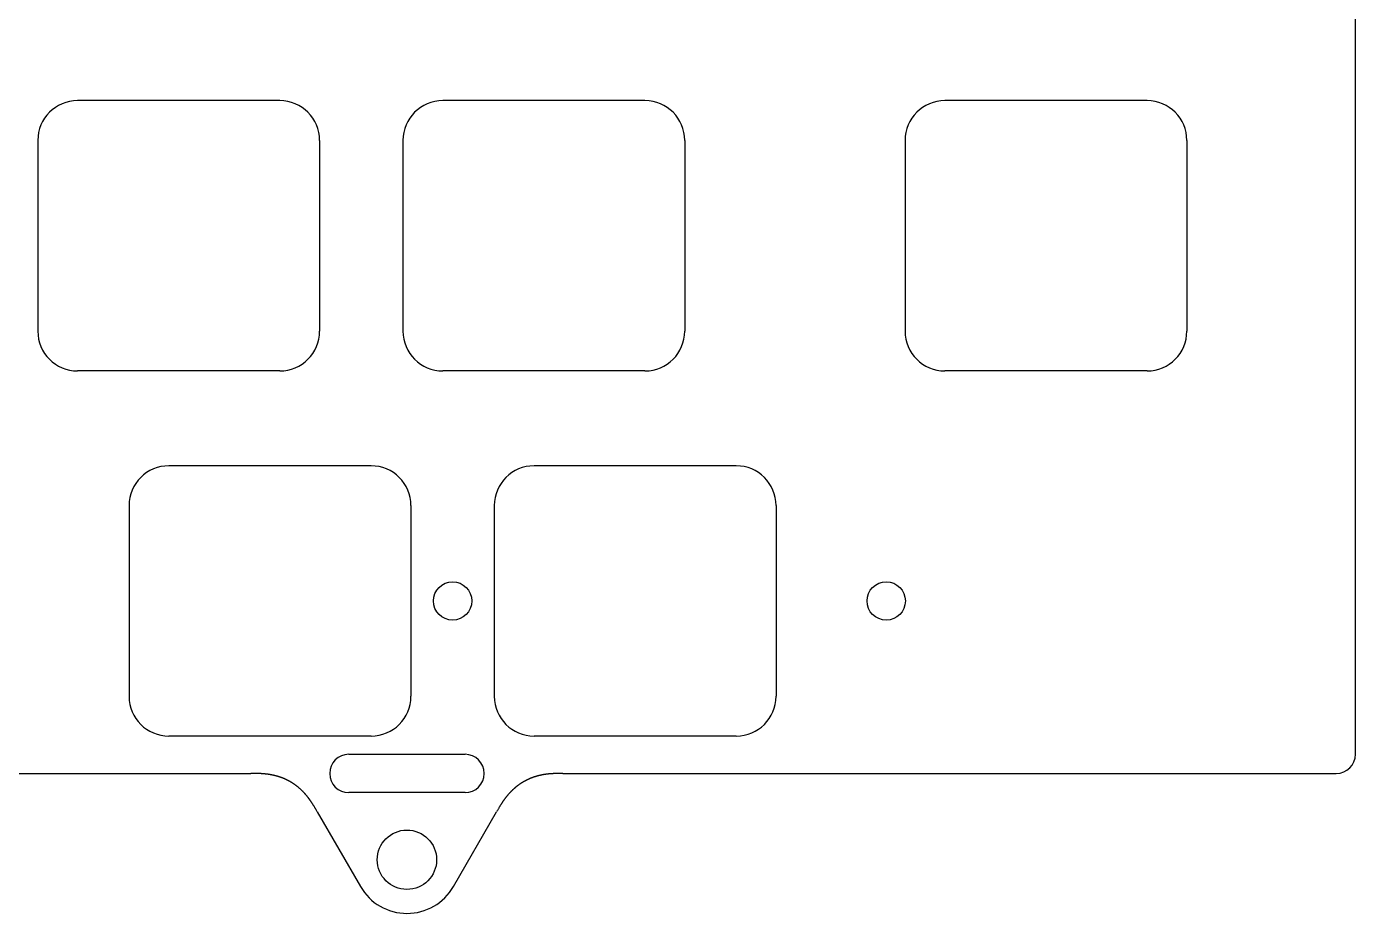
# Model space of a CAD drawing. Header units: millimetres. Extents: x -9 to 276, y -92 to 16.
# Drawn here: x 206.4 to 275.7, y -92.5 to -46.2 of the extents above; entities that cross this region are included whole.
import ezdxf

# ---------------------------------------------------------------- set-up
doc = ezdxf.new("R2010")
doc.units = ezdxf.units.MM
doc.layers.add('BLACK', color=7, linetype='CONTINUOUS')
doc.layers.add('Edge.Cuts', color=53, linetype='CONTINUOUS', true_color=0xc8a339)

msp = doc.modelspace()

# ---------------------------------------------------------------- linework, layer by layer
at = {"layer": 'BLACK', "linetype": 'Continuous'}
for p, q in [((238.6375, -50.1), (228.087499, -50.1)), ((264.83125, -50.1), (254.281249, -50.1)), ((226.0125, -52.175), (226.0125, -62.125001)), ((240.7125, -52.175), (240.7125, -62.125)), ((252.20625, -52.175), (252.20625, -62.125001)), ((266.90625, -52.175), (266.90625, -62.125)), ((238.6375, -64.2), (228.0875, -64.2)), ((264.83125, -64.2), (254.28125, -64.2))]:
    msp.add_line(p, q, dxfattribs=at)
at = {"layer": 'BLACK'}
for centre, radius, start, end in [((228.087504, -52.175004), 2.075004, 90.00013806, 179.99988955), ((238.6375, -52.175), 2.075, 0, 90), ((254.281254, -52.175004), 2.075004, 90.00013806, 179.99988955), ((264.83125, -52.175), 2.075, 0, 90), ((228.087502, -62.124998), 2.075002, 180.00008284, 269.99994478), ((238.6375, -62.125), 2.075, 270, 0), ((254.281252, -62.124998), 2.075002, 180.00008284, 269.99994478), ((264.83125, -62.125), 2.075, 270, 0)]:
    msp.add_arc(centre, radius, start, end, dxfattribs=at)
at = {"layer": 'Edge.Cuts', "linetype": 'CONTINUOUS'}
for p, q in [((275.7, -84.2), (275.7, 8)), ((219.5875, -50.1), (209.0375, -50.1)), ((206.9625, -52.175), (206.9625, -62.125)), ((221.6625, -52.175), (221.6625, -62.125)), ((219.5875, -64.2), (209.0375, -64.2)), ((223.187512, -84.2), (229.249987, -84.2)), ((48.621888, -85.2), (218.078111, -85.2)), ((218.111017, -85.200003), (218.078111, -85.2)), ((218.159048, -85.200038), (218.111017, -85.200003)), ((218.198783, -85.200126), (218.159048, -85.200038)), ((218.23404, -85.200269), (218.198783, -85.200126)), ((218.266374, -85.20047), (218.23404, -85.200269)), ((218.2966, -85.20073), (218.266374, -85.20047)), ((218.32521, -85.201049), (218.2966, -85.20073)), ((218.352526, -85.201427), (218.32521, -85.201049)), ((218.378777, -85.201866), (218.352526, -85.201427)), ((218.404127, -85.202365), (218.378777, -85.201866)), ((218.428705, -85.202926), (218.404127, -85.202365)), ((218.452609, -85.203547), (218.428705, -85.202926)), ((218.475919, -85.20423), (218.452609, -85.203547)), ((218.498699, -85.204974), (218.475919, -85.20423)), ((218.521003, -85.20578), (218.498699, -85.204974)), ((218.542877, -85.206648), (218.521003, -85.20578)), ((218.564358, -85.207578), (218.542877, -85.206648)), ((218.585479, -85.20857), (218.564358, -85.207578)), ((218.60627, -85.209625), (218.585479, -85.20857)), ((218.626755, -85.210742), (218.60627, -85.209625)), ((218.646956, -85.211922), (218.626755, -85.210742)), ((218.666893, -85.213165), (218.646956, -85.211922)), ((218.686583, -85.214471), (218.666893, -85.213165)), ((218.706042, -85.21584), (218.686583, -85.214471)), ((218.725284, -85.217273), (218.706042, -85.21584)), ((218.744321, -85.218769), (218.725284, -85.217273)), ((218.763165, -85.220329), (218.744321, -85.218769)), ((218.781827, -85.221952), (218.763165, -85.220329)), ((218.800315, -85.22364), (218.781827, -85.221952)), ((218.81864, -85.225392), (218.800315, -85.22364)), ((218.83681, -85.227208), (218.81864, -85.225392)), ((218.854831, -85.229088), (218.83681, -85.227208)), ((218.87271, -85.231033), (218.854831, -85.229088)), ((218.890455, -85.233043), (218.87271, -85.231033)), ((218.908071, -85.235118), (218.890455, -85.233043)), ((218.925564, -85.237258), (218.908071, -85.235118)), ((218.94294, -85.239463), (218.925564, -85.237258)), ((218.960202, -85.241733), (218.94294, -85.239463)), ((218.977356, -85.244069), (218.960202, -85.241733)), ((218.994406, -85.246471), (218.977356, -85.244069)), ((219.011357, -85.248938), (218.994406, -85.246471)), ((219.028211, -85.251472), (219.011357, -85.248938)), ((219.044973, -85.254072), (219.028211, -85.251472)), ((219.061646, -85.256738), (219.044973, -85.254072)), ((219.078234, -85.259471), (219.061646, -85.256738)), ((219.094739, -85.26227), (219.078234, -85.259471)), ((219.111164, -85.265137), (219.094739, -85.26227)), ((219.127513, -85.268071), (219.111164, -85.265137)), ((219.143788, -85.271072), (219.127513, -85.268071)), ((233.30878, -85.268394), (233.295966, -85.270753)), ((233.321576, -85.266089), (233.30878, -85.268394)), ((233.334354, -85.263836), (233.321576, -85.266089)), ((233.347114, -85.261635), (233.334354, -85.263836)), ((233.359855, -85.259485), (233.347114, -85.261635)), ((233.372578, -85.257386), (233.359855, -85.259485)), ((233.385283, -85.255337), (233.372578, -85.257386)), ((233.397969, -85.253337), (233.385283, -85.255337)), ((233.410637, -85.251386), (233.397969, -85.253337)), ((233.423286, -85.249483), (233.410637, -85.251386)), ((233.435916, -85.247627), (233.423286, -85.249483)), ((233.448528, -85.245819), (233.435916, -85.247627)), ((233.461121, -85.244057), (233.448528, -85.245819)), ((233.473695, -85.242341), (233.461121, -85.244057)), ((233.48625, -85.240669), (233.473695, -85.242341)), ((233.498786, -85.239043), (233.48625, -85.240669)), ((233.511304, -85.23746), (233.498786, -85.239043)), ((233.523802, -85.235921), (233.511304, -85.23746)), ((233.536282, -85.234424), (233.523802, -85.235921)), ((233.548742, -85.23297), (233.536282, -85.234424)), ((233.561183, -85.231557), (233.548742, -85.23297)), ((233.573605, -85.230185), (233.561183, -85.231557)), ((233.586008, -85.228854), (233.573605, -85.230185)), ((233.598392, -85.227562), (233.586008, -85.228854)), ((233.610756, -85.22631), (233.598392, -85.227562)), ((233.6231, -85.225095), (233.610756, -85.22631)), ((233.635426, -85.223919), (233.6231, -85.225095)), ((233.647731, -85.22278), (233.635426, -85.223919)), ((233.660017, -85.221678), (233.647731, -85.22278)), ((233.672284, -85.220612), (233.660017, -85.221678)), ((233.684531, -85.219582), (233.672284, -85.220612)), ((233.696758, -85.218586), (233.684531, -85.219582)), ((233.708965, -85.217625), (233.696758, -85.218586)), ((233.721152, -85.216698), (233.708965, -85.217625)), ((233.73332, -85.215804), (233.721152, -85.216698)), ((233.745468, -85.214942), (233.73332, -85.215804)), ((233.757595, -85.214112), (233.745468, -85.214942)), ((233.769703, -85.213313), (233.757595, -85.214112)), ((233.78179, -85.212545), (233.769703, -85.213313)), ((233.793858, -85.211808), (233.78179, -85.212545)), ((233.805905, -85.211099), (233.793858, -85.211808)), ((233.817932, -85.21042), (233.805905, -85.211099)), ((233.829939, -85.209769), (233.817932, -85.21042)), ((233.841925, -85.209146), (233.829939, -85.209769)), ((233.853891, -85.208549), (233.841925, -85.209146)), ((233.865836, -85.20798), (233.853891, -85.208549)), ((233.877761, -85.207436), (233.865836, -85.20798)), ((233.889665, -85.206917), (233.877761, -85.207436)), ((233.901549, -85.206423), (233.889665, -85.206917)), ((233.913412, -85.205953), (233.901549, -85.206423)), ((233.925254, -85.205507), (233.913412, -85.205953)), ((233.937076, -85.205084), (233.925254, -85.205507)), ((233.948876, -85.204683), (233.937076, -85.205084)), ((233.960656, -85.204303), (233.948876, -85.204683)), ((233.972415, -85.203945), (233.960656, -85.204303)), ((233.99587, -85.203289), (233.972415, -85.203945)), ((234.01924, -85.20271), (233.99587, -85.203289)), ((234.042526, -85.202203), (234.01924, -85.20271)), ((234.065726, -85.201764), (234.042526, -85.202203)), ((234.088841, -85.201387), (234.065726, -85.201764)), ((234.11187, -85.201069), (234.088841, -85.201387)), ((234.134812, -85.200803), (234.11187, -85.201069)), ((234.157667, -85.200585), (234.134812, -85.200803)), ((234.180436, -85.200411), (234.157667, -85.200585)), ((234.203116, -85.200275), (234.180436, -85.200411)), ((234.225708, -85.200173), (234.203116, -85.200275)), ((234.248212, -85.2001), (234.225708, -85.200173)), ((234.270627, -85.200051), (234.248212, -85.2001)), ((234.315188, -85.200006), (234.270627, -85.200051)), ((234.359388, -85.2), (234.315188, -85.200006)), ((234.359388, -85.2), (274.7, -85.2)), ((219.159992, -85.27414), (219.143788, -85.271072)), ((219.176126, -85.277276), (219.159992, -85.27414)), ((219.192194, -85.28048), (219.176126, -85.277276)), ((219.208197, -85.283753), (219.192194, -85.28048)), ((219.224138, -85.287093), (219.208197, -85.283753)), ((219.240019, -85.290503), (219.224138, -85.287093)), ((219.255841, -85.29398), (219.240019, -85.290503)), ((219.271607, -85.297527), (219.255841, -85.29398)), ((219.287319, -85.301143), (219.271607, -85.297527)), ((219.302977, -85.304829), (219.287319, -85.301143)), ((219.318584, -85.308584), (219.302977, -85.304829)), ((219.334142, -85.312409), (219.318584, -85.308584)), ((219.349652, -85.316304), (219.334142, -85.312409)), ((219.365115, -85.32027), (219.349652, -85.316304)), ((219.380534, -85.324306), (219.365115, -85.32027)), ((219.395908, -85.328413), (219.380534, -85.324306)), ((219.411241, -85.332591), (219.395908, -85.328413)), ((219.426532, -85.33684), (219.411241, -85.332591)), ((219.441784, -85.341161), (219.426532, -85.33684)), ((219.456997, -85.345554), (219.441784, -85.341161)), ((219.472174, -85.350019), (219.456997, -85.345554)), ((219.487314, -85.354557), (219.472174, -85.350019)), ((219.502419, -85.359167), (219.487314, -85.354557)), ((219.51749, -85.36385), (219.502419, -85.359167)), ((219.518144, -85.364055), (219.51749, -85.36385)), ((219.525681, -85.36643), (219.518144, -85.364055)), ((219.53321, -85.368824), (219.525681, -85.36643)), ((219.540731, -85.371236), (219.53321, -85.368824)), ((219.548244, -85.373666), (219.540731, -85.371236)), ((219.555749, -85.376115), (219.548244, -85.373666)), ((219.563246, -85.378583), (219.555749, -85.376115)), ((219.570736, -85.381069), (219.563246, -85.378583)), ((219.578217, -85.383573), (219.570736, -85.381069)), ((219.58569, -85.386095), (219.578217, -85.383573)), ((219.593155, -85.388636), (219.58569, -85.386095)), ((219.600612, -85.391196), (219.593155, -85.388636)), ((219.60806, -85.393773), (219.600612, -85.391196)), ((219.615501, -85.396369), (219.60806, -85.393773)), ((219.622933, -85.398984), (219.615501, -85.396369)), ((219.630358, -85.401617), (219.622933, -85.398984)), ((219.637774, -85.404268), (219.630358, -85.401617)), ((219.645182, -85.406937), (219.637774, -85.404268)), ((219.652581, -85.409624), (219.645182, -85.406937)), ((219.659972, -85.41233), (219.652581, -85.409624)), ((219.667355, -85.415054), (219.659972, -85.41233)), ((219.67473, -85.417797), (219.667355, -85.415054)), ((219.682096, -85.420557), (219.67473, -85.417797)), ((219.689454, -85.423336), (219.682096, -85.420557)), ((219.696803, -85.426133), (219.689454, -85.423336)), ((219.704144, -85.428948), (219.696803, -85.426133)), ((219.711477, -85.431781), (219.704144, -85.428948)), ((219.718801, -85.434633), (219.711477, -85.431781)), ((219.726116, -85.437503), (219.718801, -85.434633)), ((219.733423, -85.44039), (219.726116, -85.437503)), ((219.740722, -85.443296), (219.733423, -85.44039)), ((219.748012, -85.44622), (219.740722, -85.443296)), ((219.755293, -85.449162), (219.748012, -85.44622)), ((219.762565, -85.452123), (219.755293, -85.449162)), ((219.769829, -85.455101), (219.762565, -85.452123)), ((219.777085, -85.458097), (219.769829, -85.455101)), ((219.784331, -85.461111), (219.777085, -85.458097)), ((219.791569, -85.464144), (219.784331, -85.461111)), ((219.798798, -85.467194), (219.791569, -85.464144)), ((219.806018, -85.470263), (219.798798, -85.467194)), ((219.81323, -85.473349), (219.806018, -85.470263)), ((219.820433, -85.476453), (219.81323, -85.473349)), ((219.827626, -85.479576), (219.820433, -85.476453)), ((219.834812, -85.482716), (219.827626, -85.479576)), ((219.841988, -85.485874), (219.834812, -85.482716)), ((219.849155, -85.48905), (219.841988, -85.485874)), ((219.856313, -85.492244), (219.849155, -85.48905)), ((219.863462, -85.495456), (219.856313, -85.492244)), ((219.870602, -85.498686), (219.863462, -85.495456)), ((219.877734, -85.501934), (219.870602, -85.498686)), ((219.884856, -85.5052), (219.877734, -85.501934)), ((219.891969, -85.508483), (219.884856, -85.5052)), ((219.899073, -85.511784), (219.891969, -85.508483)), ((219.906168, -85.515103), (219.899073, -85.511784)), ((219.913254, -85.51844), (219.906168, -85.515103)), ((219.920331, -85.521795), (219.913254, -85.51844)), ((219.927398, -85.525167), (219.920331, -85.521795)), ((219.934456, -85.528558), (219.927398, -85.525167)), ((219.941505, -85.531966), (219.934456, -85.528558)), ((219.948545, -85.535391), (219.941505, -85.531966)), ((219.955575, -85.538835), (219.948545, -85.535391)), ((219.962597, -85.542296), (219.955575, -85.538835)), ((219.969608, -85.545775), (219.962597, -85.542296)), ((219.976611, -85.549271), (219.969608, -85.545775)), ((219.983604, -85.552786), (219.976611, -85.549271)), ((219.990588, -85.556317), (219.983604, -85.552786)), ((219.997562, -85.559867), (219.990588, -85.556317)), ((220.004527, -85.563434), (219.997562, -85.559867)), ((220.011482, -85.567019), (220.004527, -85.563434)), ((220.018428, -85.570621), (220.011482, -85.567019)), ((220.025364, -85.574241), (220.018428, -85.570621)), ((220.032291, -85.577879), (220.025364, -85.574241)), ((220.039208, -85.581534), (220.032291, -85.577879)), ((220.046116, -85.585206), (220.039208, -85.581534)), ((220.053014, -85.588897), (220.046116, -85.585206)), ((220.059902, -85.592604), (220.053014, -85.588897)), ((220.066781, -85.596329), (220.059902, -85.592604)), ((220.07365, -85.600072), (220.066781, -85.596329)), ((220.080509, -85.603832), (220.07365, -85.600072)), ((220.087359, -85.60761), (220.080509, -85.603832)), ((220.094198, -85.611405), (220.087359, -85.60761)), ((220.101028, -85.615218), (220.094198, -85.611405)), ((220.107848, -85.619048), (220.101028, -85.615218)), ((220.114659, -85.622895), (220.107848, -85.619048)), ((220.121459, -85.62676), (220.114659, -85.622895)), ((220.12825, -85.630642), (220.121459, -85.62676)), ((220.13503, -85.634542), (220.12825, -85.630642)), ((220.141801, -85.638459), (220.13503, -85.634542)), ((220.148562, -85.642393), (220.141801, -85.638459)), ((220.155313, -85.646344), (220.148562, -85.642393)), ((220.162053, -85.650313), (220.155313, -85.646344)), ((220.168784, -85.654299), (220.162053, -85.650313)), ((220.175505, -85.658303), (220.168784, -85.654299)), ((220.182215, -85.662324), (220.175505, -85.658303)), ((220.188916, -85.666362), (220.182215, -85.662324)), ((220.195606, -85.670417), (220.188916, -85.666362)), ((220.202287, -85.67449), (220.195606, -85.670417)), ((220.208957, -85.678579), (220.202287, -85.67449)), ((220.215616, -85.682686), (220.208957, -85.678579)), ((220.222266, -85.68681), (220.215616, -85.682686)), ((220.228905, -85.690952), (220.222266, -85.68681)), ((220.235534, -85.69511), (220.228905, -85.690952)), ((220.242153, -85.699286), (220.235534, -85.69511)), ((220.248762, -85.703479), (220.242153, -85.699286)), ((220.25536, -85.707688), (220.248762, -85.703479)), ((220.261948, -85.711915), (220.25536, -85.707688)), ((220.268525, -85.71616), (220.261948, -85.711915)), ((220.275092, -85.720421), (220.268525, -85.71616)), ((220.281648, -85.724699), (220.275092, -85.720421)), ((220.288194, -85.728994), (220.281648, -85.724699)), ((220.29473, -85.733307), (220.288194, -85.728994)), ((220.301255, -85.737636), (220.29473, -85.733307)), ((220.307769, -85.741982), (220.301255, -85.737636)), ((220.314273, -85.746346), (220.307769, -85.741982)), ((220.320767, -85.750726), (220.314273, -85.746346)), ((220.327249, -85.755123), (220.320767, -85.750726)), ((220.333722, -85.759538), (220.327249, -85.755123)), ((220.340183, -85.763969), (220.333722, -85.759538)), ((220.346634, -85.768417), (220.340183, -85.763969)), ((220.353074, -85.772882), (220.346634, -85.768417)), ((220.359503, -85.777364), (220.353074, -85.772882)), ((220.365922, -85.781863), (220.359503, -85.777364)), ((220.372329, -85.786379), (220.365922, -85.781863)), ((220.378726, -85.790911), (220.372329, -85.786379)), ((220.385113, -85.795461), (220.378726, -85.790911)), ((220.391488, -85.800027), (220.385113, -85.795461)), ((220.397852, -85.80461), (220.391488, -85.800027)), ((220.404206, -85.80921), (220.397852, -85.80461)), ((220.410548, -85.813826), (220.404206, -85.80921)), ((220.41688, -85.81846), (220.410548, -85.813826)), ((220.423201, -85.82311), (220.41688, -85.81846)), ((220.42951, -85.827777), (220.423201, -85.82311)), ((220.435809, -85.83246), (220.42951, -85.827777)), ((220.442097, -85.837161), (220.435809, -85.83246)), ((220.448373, -85.841878), (220.442097, -85.837161)), ((220.454639, -85.846611), (220.448373, -85.841878)), ((220.460893, -85.851362), (220.454639, -85.846611)), ((220.467136, -85.856129), (220.460893, -85.851362)), ((220.473368, -85.860913), (220.467136, -85.856129)), ((220.479589, -85.865713), (220.473368, -85.860913)), ((220.485799, -85.87053), (220.479589, -85.865713)), ((220.491997, -85.875363), (220.485799, -85.87053)), ((220.498184, -85.880213), (220.491997, -85.875363)), ((220.50436, -85.88508), (220.498184, -85.880213)), ((220.510525, -85.889963), (220.50436, -85.88508)), ((220.516678, -85.894863), (220.510525, -85.889963)), ((220.52282, -85.899779), (220.516678, -85.894863)), ((220.52895, -85.904712), (220.52282, -85.899779)), ((220.535069, -85.909662), (220.52895, -85.904712)), ((220.541177, -85.914627), (220.535069, -85.909662)), ((220.547273, -85.91961), (220.541177, -85.914627)), ((220.553358, -85.924608), (220.547273, -85.91961)), ((220.559431, -85.929623), (220.553358, -85.924608)), ((220.565493, -85.934655), (220.559431, -85.929623)), ((220.571543, -85.939703), (220.565493, -85.934655)), ((220.582523, -85.948931), (220.571543, -85.939703)), ((220.593428, -85.958183), (220.582523, -85.948931)), ((220.60426, -85.96746), (220.593428, -85.958183)), ((231.840021, -85.961638), (231.834041, -85.966767)), ((231.846013, -85.956524), (231.840021, -85.961638)), ((231.852017, -85.951427), (231.846013, -85.956524)), ((231.858033, -85.946347), (231.852017, -85.951427)), ((231.86406, -85.941282), (231.858033, -85.946347)), ((231.870099, -85.936234), (231.86406, -85.941282)), ((231.87615, -85.931202), (231.870099, -85.936234)), ((231.882212, -85.926187), (231.87615, -85.931202)), ((231.888286, -85.921188), (231.882212, -85.926187)), ((231.894371, -85.916205), (231.888286, -85.921188)), ((231.900468, -85.911239), (231.894371, -85.916205)), ((231.906577, -85.906289), (231.900468, -85.911239)), ((231.912697, -85.901355), (231.906577, -85.906289)), ((231.918828, -85.896438), (231.912697, -85.901355)), ((231.924971, -85.891538), (231.918828, -85.896438)), ((231.931126, -85.886653), (231.924971, -85.891538)), ((231.937291, -85.881786), (231.931126, -85.886653)), ((231.943469, -85.876935), (231.937291, -85.881786)), ((231.949657, -85.8721), (231.943469, -85.876935)), ((231.955857, -85.867282), (231.949657, -85.8721)), ((231.962068, -85.86248), (231.955857, -85.867282)), ((231.968291, -85.857695), (231.962068, -85.86248)), ((231.974525, -85.852926), (231.968291, -85.857695)), ((231.98077, -85.848174), (231.974525, -85.852926)), ((231.987026, -85.843439), (231.98077, -85.848174)), ((231.993294, -85.83872), (231.987026, -85.843439)), ((231.999572, -85.834018), (231.993294, -85.83872)), ((232.005862, -85.829332), (231.999572, -85.834018)), ((232.012163, -85.824664), (232.005862, -85.829332)), ((232.018475, -85.820011), (232.012163, -85.824664)), ((232.024799, -85.815376), (232.018475, -85.820011)), ((232.031133, -85.810757), (232.024799, -85.815376)), ((232.037478, -85.806155), (232.031133, -85.810757)), ((232.043834, -85.801569), (232.037478, -85.806155)), ((232.050202, -85.797), (232.043834, -85.801569)), ((232.05658, -85.792448), (232.050202, -85.797)), ((232.062969, -85.787913), (232.05658, -85.792448)), ((232.069369, -85.783395), (232.062969, -85.787913)), ((232.07578, -85.778893), (232.069369, -85.783395)), ((232.082202, -85.774408), (232.07578, -85.778893)), ((232.088635, -85.76994), (232.082202, -85.774408)), ((232.095079, -85.765489), (232.088635, -85.76994)), ((232.101533, -85.761055), (232.095079, -85.765489)), ((232.107998, -85.756637), (232.101533, -85.761055)), ((232.114474, -85.752236), (232.107998, -85.756637)), ((232.120961, -85.747853), (232.114474, -85.752236)), ((232.127458, -85.743486), (232.120961, -85.747853)), ((232.133966, -85.739136), (232.127458, -85.743486)), ((232.140485, -85.734803), (232.133966, -85.739136)), ((232.147014, -85.730487), (232.140485, -85.734803)), ((232.153554, -85.726188), (232.147014, -85.730487)), ((232.160105, -85.721905), (232.153554, -85.726188)), ((232.166666, -85.71764), (232.160105, -85.721905)), ((232.173237, -85.713392), (232.166666, -85.71764)), ((232.17982, -85.709161), (232.173237, -85.713392)), ((232.186412, -85.704947), (232.17982, -85.709161)), ((232.193015, -85.70075), (232.186412, -85.704947)), ((232.199629, -85.69657), (232.193015, -85.70075)), ((232.206253, -85.692407), (232.199629, -85.69657)), ((232.212887, -85.688261), (232.206253, -85.692407)), ((232.219532, -85.684132), (232.212887, -85.688261)), ((232.226187, -85.680021), (232.219532, -85.684132)), ((232.232853, -85.675926), (232.226187, -85.680021)), ((232.239529, -85.671849), (232.232853, -85.675926)), ((232.246215, -85.667789), (232.239529, -85.671849)), ((232.252911, -85.663746), (232.246215, -85.667789)), ((232.259617, -85.65972), (232.252911, -85.663746)), ((232.266334, -85.655711), (232.259617, -85.65972)), ((232.273061, -85.65172), (232.266334, -85.655711)), ((232.279798, -85.647745), (232.273061, -85.65172)), ((232.286546, -85.643788), (232.279798, -85.647745)), ((232.293303, -85.639849), (232.286546, -85.643788)), ((232.30007, -85.635926), (232.293303, -85.639849)), ((232.306848, -85.632021), (232.30007, -85.635926)), ((232.313635, -85.628133), (232.306848, -85.632021)), ((232.320433, -85.624263), (232.313635, -85.628133)), ((232.32724, -85.62041), (232.320433, -85.624263)), ((232.334058, -85.616574), (232.32724, -85.62041)), ((232.340885, -85.612755), (232.334058, -85.616574)), ((232.347723, -85.608954), (232.340885, -85.612755)), ((232.35457, -85.60517), (232.347723, -85.608954)), ((232.361427, -85.601404), (232.35457, -85.60517)), ((232.368294, -85.597655), (232.361427, -85.601404)), ((232.375171, -85.593923), (232.368294, -85.597655)), ((232.382058, -85.590209), (232.375171, -85.593923)), ((232.388954, -85.586512), (232.382058, -85.590209)), ((232.39586, -85.582833), (232.388954, -85.586512)), ((232.402776, -85.579172), (232.39586, -85.582833)), ((232.409702, -85.575527), (232.402776, -85.579172)), ((232.416637, -85.571901), (232.409702, -85.575527)), ((232.423582, -85.568291), (232.416637, -85.571901)), ((232.430537, -85.5647), (232.423582, -85.568291)), ((232.437501, -85.561126), (232.430537, -85.5647)), ((232.444475, -85.557569), (232.437501, -85.561126)), ((232.451458, -85.55403), (232.444475, -85.557569)), ((232.458451, -85.550509), (232.451458, -85.55403)), ((232.465453, -85.547005), (232.458451, -85.550509)), ((232.472465, -85.543519), (232.465453, -85.547005)), ((232.479486, -85.54005), (232.472465, -85.543519)), ((232.486517, -85.536599), (232.479486, -85.54005)), ((232.493557, -85.533166), (232.486517, -85.536599)), ((232.500607, -85.529751), (232.493557, -85.533166)), ((232.507666, -85.526353), (232.500607, -85.529751)), ((232.514734, -85.522973), (232.507666, -85.526353)), ((232.521811, -85.51961), (232.514734, -85.522973)), ((232.528898, -85.516265), (232.521811, -85.51961)), ((232.535995, -85.512938), (232.528898, -85.516265)), ((232.5431, -85.509629), (232.535995, -85.512938)), ((232.550214, -85.506338), (232.5431, -85.509629)), ((232.557338, -85.503064), (232.550214, -85.506338)), ((232.564471, -85.499808), (232.557338, -85.503064)), ((232.571613, -85.49657), (232.564471, -85.499808)), ((232.578765, -85.49335), (232.571613, -85.49657)), ((232.585925, -85.490148), (232.578765, -85.49335)), ((232.593094, -85.486963), (232.585925, -85.490148)), ((232.600273, -85.483796), (232.593094, -85.486963)), ((232.60746, -85.480648), (232.600273, -85.483796)), ((232.614657, -85.477517), (232.60746, -85.480648)), ((232.621862, -85.474404), (232.614657, -85.477517)), ((232.629077, -85.471309), (232.621862, -85.474404)), ((232.6363, -85.468231), (232.629077, -85.471309)), ((232.643532, -85.465172), (232.6363, -85.468231)), ((232.650773, -85.462131), (232.643532, -85.465172)), ((232.658023, -85.459108), (232.650773, -85.462131)), ((232.665282, -85.456103), (232.658023, -85.459108)), ((232.67255, -85.453115), (232.665282, -85.456103)), ((232.679826, -85.450146), (232.67255, -85.453115)), ((232.687111, -85.447195), (232.679826, -85.450146)), ((232.694405, -85.444262), (232.687111, -85.447195)), ((232.701708, -85.441347), (232.694405, -85.444262)), ((232.709019, -85.43845), (232.701708, -85.441347)), ((232.716339, -85.435571), (232.709019, -85.43845)), ((232.723668, -85.43271), (232.716339, -85.435571)), ((232.731005, -85.429867), (232.723668, -85.43271)), ((232.73835, -85.427042), (232.731005, -85.429867)), ((232.745705, -85.424236), (232.73835, -85.427042)), ((232.753068, -85.421448), (232.745705, -85.424236)), ((232.760439, -85.418677), (232.753068, -85.421448)), ((232.767819, -85.415925), (232.760439, -85.418677)), ((232.775207, -85.413192), (232.767819, -85.415925)), ((232.782604, -85.410476), (232.775207, -85.413192)), ((232.796086, -85.405581), (232.782604, -85.410476)), ((232.809551, -85.400763), (232.796086, -85.405581)), ((232.823, -85.396021), (232.809551, -85.400763)), ((232.836433, -85.391354), (232.823, -85.396021)), ((232.84985, -85.386762), (232.836433, -85.391354)), ((232.863251, -85.382244), (232.84985, -85.386762)), ((232.876635, -85.377799), (232.863251, -85.382244)), ((232.890002, -85.373427), (232.876635, -85.377799)), ((232.903354, -85.369127), (232.890002, -85.373427)), ((232.916688, -85.364899), (232.903354, -85.369127)), ((232.930006, -85.360742), (232.916688, -85.364899)), ((232.943308, -85.356656), (232.930006, -85.360742)), ((232.956593, -85.352639), (232.943308, -85.356656)), ((232.969861, -85.348692), (232.956593, -85.352639)), ((232.983112, -85.344813), (232.969861, -85.348692)), ((232.996346, -85.341002), (232.983112, -85.344813)), ((233.009564, -85.337259), (232.996346, -85.341002)), ((233.022764, -85.333583), (233.009564, -85.337259)), ((233.035948, -85.329973), (233.022764, -85.333583)), ((233.049114, -85.326428), (233.035948, -85.329973)), ((233.062263, -85.322949), (233.049114, -85.326428)), ((233.075396, -85.319534), (233.062263, -85.322949)), ((233.088511, -85.316182), (233.075396, -85.319534)), ((233.101608, -85.312894), (233.088511, -85.316182)), ((233.114689, -85.309669), (233.101608, -85.312894)), ((233.127752, -85.306506), (233.114689, -85.309669)), ((233.140797, -85.303404), (233.127752, -85.306506)), ((233.153825, -85.300363), (233.140797, -85.303404)), ((233.166836, -85.297382), (233.153825, -85.300363)), ((233.179829, -85.294461), (233.166836, -85.297382)), ((233.192804, -85.291598), (233.179829, -85.294461)), ((233.205762, -85.288795), (233.192804, -85.291598)), ((233.218702, -85.286049), (233.205762, -85.288795)), ((233.231624, -85.28336), (233.218702, -85.286049)), ((233.244528, -85.280728), (233.231624, -85.28336)), ((233.257415, -85.278151), (233.244528, -85.280728)), ((233.270283, -85.27563), (233.257415, -85.278151)), ((233.283133, -85.273164), (233.270283, -85.27563)), ((233.295966, -85.270753), (233.283133, -85.273164)), ((220.615018, -85.97676), (220.60426, -85.96746)), ((220.625703, -85.986083), (220.615018, -85.97676)), ((220.636316, -85.995429), (220.625703, -85.986083)), ((220.646858, -86.004797), (220.636316, -85.995429)), ((220.657328, -86.014188), (220.646858, -86.004797)), ((220.667727, -86.023601), (220.657328, -86.014188)), ((220.678056, -86.033035), (220.667727, -86.023601)), ((220.688315, -86.04249), (220.678056, -86.033035)), ((220.698505, -86.051967), (220.688315, -86.04249)), ((220.708625, -86.061463), (220.698505, -86.051967)), ((220.718678, -86.07098), (220.708625, -86.061463)), ((220.728663, -86.080516), (220.718678, -86.07098)), ((220.73858, -86.090072), (220.728663, -86.080516)), ((220.74843, -86.099647), (220.73858, -86.090072)), ((220.758214, -86.109241), (220.74843, -86.099647)), ((220.767933, -86.118853), (220.758214, -86.109241)), ((220.777586, -86.128484), (220.767933, -86.118853)), ((220.787174, -86.138131), (220.777586, -86.128484)), ((220.796697, -86.147797), (220.787174, -86.138131)), ((220.806157, -86.157479), (220.796697, -86.147797)), ((220.815553, -86.167178), (220.806157, -86.157479)), ((220.824887, -86.176893), (220.815553, -86.167178)), ((220.834158, -86.186624), (220.824887, -86.176893)), ((220.843367, -86.196371), (220.834158, -86.186624)), ((220.852514, -86.206133), (220.843367, -86.196371)), ((220.861601, -86.21591), (220.852514, -86.206133)), ((220.870628, -86.225702), (220.861601, -86.21591)), ((220.879594, -86.235508), (220.870628, -86.225702)), ((220.888501, -86.245328), (220.879594, -86.235508)), ((220.897349, -86.255161), (220.888501, -86.245328)), ((220.906139, -86.265007), (220.897349, -86.255161)), ((220.914871, -86.274867), (220.906139, -86.265007)), ((220.923545, -86.284739), (220.914871, -86.274867)), ((220.932162, -86.294623), (220.923545, -86.284739)), ((220.940723, -86.304518), (220.932162, -86.294623)), ((220.949228, -86.314426), (220.940723, -86.304518)), ((220.957677, -86.324344), (220.949228, -86.314426)), ((220.966072, -86.334273), (220.957677, -86.324344)), ((220.974412, -86.344213), (220.966072, -86.334273)), ((220.982698, -86.354163), (220.974412, -86.344213)), ((220.99093, -86.364122), (220.982698, -86.354163)), ((220.99911, -86.374091), (220.99093, -86.364122)), ((221.007237, -86.384069), (220.99911, -86.374091)), ((221.015312, -86.394055), (221.007237, -86.384069)), ((221.023335, -86.40405), (221.015312, -86.394055)), ((221.031308, -86.414053), (221.023335, -86.40405)), ((221.03923, -86.424063), (221.031308, -86.414053)), ((221.047102, -86.434081), (221.03923, -86.424063)), ((221.054924, -86.444106), (221.047102, -86.434081)), ((221.062698, -86.454137), (221.054924, -86.444106)), ((221.070423, -86.464175), (221.062698, -86.454137)), ((221.0781, -86.474219), (221.070423, -86.464175)), ((221.085729, -86.484268), (221.0781, -86.474219)), ((221.093311, -86.494322), (221.085729, -86.484268)), ((221.100847, -86.504381), (221.093311, -86.494322)), ((221.108337, -86.514445), (221.100847, -86.504381)), ((221.115781, -86.524513), (221.108337, -86.514445)), ((221.12318, -86.534585), (221.115781, -86.524513)), ((221.130534, -86.54466), (221.12318, -86.534585)), ((221.137845, -86.554739), (221.130534, -86.54466)), ((221.145112, -86.56482), (221.137845, -86.554739)), ((221.152335, -86.574904), (221.145112, -86.56482)), ((221.159517, -86.58499), (221.152335, -86.574904)), ((221.166656, -86.595077), (221.159517, -86.58499)), ((221.173753, -86.605166), (221.166656, -86.595077)), ((221.180809, -86.615256), (221.173753, -86.605166)), ((221.187825, -86.625347), (221.180809, -86.615256)), ((221.194801, -86.635439), (221.187825, -86.625347)), ((221.201737, -86.64553), (221.194801, -86.635439)), ((221.208634, -86.655621), (221.201737, -86.64553)), ((221.215492, -86.665711), (221.208634, -86.655621)), ((229.249987, -86.2), (223.187512, -86.2)), ((231.233829, -86.648172), (231.222968, -86.664119)), ((231.244644, -86.632433), (231.233829, -86.648172)), ((231.255417, -86.616894), (231.244644, -86.632433)), ((231.266154, -86.601544), (231.255417, -86.616894)), ((231.27686, -86.586376), (231.266154, -86.601544)), ((231.287539, -86.571382), (231.27686, -86.586376)), ((231.298197, -86.556555), (231.287539, -86.571382)), ((231.308836, -86.541888), (231.298197, -86.556555)), ((231.31946, -86.527377), (231.308836, -86.541888)), ((231.330073, -86.513014), (231.31946, -86.527377)), ((231.340678, -86.498795), (231.330073, -86.513014)), ((231.351278, -86.484715), (231.340678, -86.498795)), ((231.361875, -86.47077), (231.351278, -86.484715)), ((231.372473, -86.456956), (231.361875, -86.47077)), ((231.383073, -86.443268), (231.372473, -86.456956)), ((231.393678, -86.429703), (231.383073, -86.443268)), ((231.40429, -86.416257), (231.393678, -86.429703)), ((231.414911, -86.402928), (231.40429, -86.416257)), ((231.425544, -86.389711), (231.414911, -86.402928)), ((231.436189, -86.376605), (231.425544, -86.389711)), ((231.44685, -86.363606), (231.436189, -86.376605)), ((231.457527, -86.350712), (231.44685, -86.363606)), ((231.468222, -86.33792), (231.457527, -86.350712)), ((231.478937, -86.325228), (231.468222, -86.33792)), ((231.489674, -86.312634), (231.478937, -86.325228)), ((231.500433, -86.300136), (231.489674, -86.312634)), ((231.511216, -86.287731), (231.500433, -86.300136)), ((231.522025, -86.275418), (231.511216, -86.287731)), ((231.532861, -86.263194), (231.522025, -86.275418)), ((231.543724, -86.251059), (231.532861, -86.263194)), ((231.554617, -86.239011), (231.543724, -86.251059)), ((231.56554, -86.227047), (231.554617, -86.239011)), ((231.576495, -86.215167), (231.56554, -86.227047)), ((231.587482, -86.203368), (231.576495, -86.215167)), ((231.598503, -86.19165), (231.587482, -86.203368)), ((231.609559, -86.180011), (231.598503, -86.19165)), ((231.620651, -86.16845), (231.609559, -86.180011)), ((231.631779, -86.156966), (231.620651, -86.16845)), ((231.642945, -86.145557), (231.631779, -86.156966)), ((231.654149, -86.134222), (231.642945, -86.145557)), ((231.665393, -86.122961), (231.654149, -86.134222)), ((231.676678, -86.111772), (231.665393, -86.122961)), ((231.688004, -86.100653), (231.676678, -86.111772)), ((231.699372, -86.089605), (231.688004, -86.100653)), ((231.710783, -86.078627), (231.699372, -86.089605)), ((231.722238, -86.067716), (231.710783, -86.078627)), ((231.733738, -86.056873), (231.722238, -86.067716)), ((231.745283, -86.046097), (231.733738, -86.056873)), ((231.756874, -86.035386), (231.745283, -86.046097)), ((231.757376, -86.034924), (231.756874, -86.035386)), ((231.763202, -86.029584), (231.757376, -86.034924)), ((231.769039, -86.024261), (231.763202, -86.029584)), ((231.774889, -86.018953), (231.769039, -86.024261)), ((231.78075, -86.013662), (231.774889, -86.018953)), ((231.786624, -86.008387), (231.78075, -86.013662)), ((231.792509, -86.003128), (231.786624, -86.008387)), ((231.798407, -85.997885), (231.792509, -86.003128)), ((231.804316, -85.992658), (231.798407, -85.997885)), ((231.810237, -85.987447), (231.804316, -85.992658)), ((231.81617, -85.982253), (231.810237, -85.987447)), ((231.822115, -85.977075), (231.81617, -85.982253)), ((231.828072, -85.971913), (231.822115, -85.977075)), ((231.834041, -85.966767), (231.828072, -85.971913)), ((221.222312, -86.6758), (221.215492, -86.665711)), ((221.229095, -86.685888), (221.222312, -86.6758)), ((221.23584, -86.695974), (221.229095, -86.685888)), ((221.242549, -86.706058), (221.23584, -86.695974)), ((221.249222, -86.71614), (221.242549, -86.706058)), ((221.255859, -86.726219), (221.249222, -86.71614)), ((221.26246, -86.736295), (221.255859, -86.726219)), ((221.269028, -86.746368), (221.26246, -86.736295)), ((221.27556, -86.756436), (221.269028, -86.746368)), ((221.28206, -86.766501), (221.27556, -86.756436)), ((221.288526, -86.776561), (221.28206, -86.766501)), ((221.294959, -86.786616), (221.288526, -86.776561)), ((221.301361, -86.796667), (221.294959, -86.786616)), ((221.30773, -86.806711), (221.301361, -86.796667)), ((221.314068, -86.81675), (221.30773, -86.806711)), ((221.320376, -86.826783), (221.314068, -86.81675)), ((221.326654, -86.836809), (221.320376, -86.826783)), ((221.332901, -86.846828), (221.326654, -86.836809)), ((221.33912, -86.85684), (221.332901, -86.846828)), ((221.34531, -86.866844), (221.33912, -86.85684)), ((221.357605, -86.886828), (221.34531, -86.866844)), ((221.369792, -86.906778), (221.357605, -86.886828)), ((221.381873, -86.926691), (221.369792, -86.906778)), ((221.393854, -86.946563), (221.381873, -86.926691)), ((221.405737, -86.966393), (221.393854, -86.946563)), ((221.417528, -86.986177), (221.405737, -86.966393)), ((221.429229, -87.005913), (221.417528, -86.986177)), ((221.440845, -87.025598), (221.429229, -87.005913)), ((221.45238, -87.045228), (221.440845, -87.025598)), ((221.463838, -87.064802), (221.45238, -87.045228)), ((221.475222, -87.084317), (221.463838, -87.064802)), ((221.486537, -87.103769), (221.475222, -87.084317)), ((221.497787, -87.123156), (221.486537, -87.103769)), ((221.520106, -87.161725), (221.497787, -87.123156)), ((221.542212, -87.2), (221.520106, -87.161725)), ((221.542212, -87.2), (223.793879, -91.1)), ((228.643621, -91.1), (230.895287, -87.2)), ((230.911737, -87.171513), (230.895287, -87.2)), ((230.935784, -87.129933), (230.911737, -87.171513)), ((230.955728, -87.095565), (230.935784, -87.129933)), ((230.973481, -87.065102), (230.955728, -87.095565)), ((230.989822, -87.0372), (230.973481, -87.065102)), ((231.00516, -87.011153), (230.989822, -87.0372)), ((231.019741, -86.986536), (231.00516, -87.011153)), ((231.033727, -86.963068), (231.019741, -86.986536)), ((231.047233, -86.940554), (231.033727, -86.963068)), ((231.060341, -86.918849), (231.047233, -86.940554)), ((231.073115, -86.897844), (231.060341, -86.918849)), ((231.085605, -86.877453), (231.073115, -86.897844)), ((231.097851, -86.857608), (231.085605, -86.877453)), ((231.109886, -86.838252), (231.097851, -86.857608)), ((231.121736, -86.819339), (231.109886, -86.838252)), ((231.133424, -86.800829), (231.121736, -86.819339)), ((231.14497, -86.782691), (231.133424, -86.800829)), ((231.15639, -86.764895), (231.14497, -86.782691)), ((231.167699, -86.747417), (231.15639, -86.764895)), ((231.178909, -86.730235), (231.167699, -86.747417)), ((231.190032, -86.71333), (231.178909, -86.730235)), ((231.201077, -86.696686), (231.190032, -86.71333)), ((231.212053, -86.680287), (231.201077, -86.696686)), ((231.222968, -86.664119), (231.212053, -86.680287))]:
    msp.add_line(p, q, dxfattribs=at)
at = {"layer": 'Edge.Cuts', "linetype": 'Continuous'}
for p, q in [((224.35, -69.15), (213.799999, -69.15)), ((224.35, -69.15), (213.799999, -69.15)), ((243.4, -69.15), (232.849999, -69.15)), ((243.4, -69.15), (232.849999, -69.15)), ((211.725, -71.225), (211.725, -81.175001)), ((211.725, -71.225), (211.725, -81.175001)), ((226.425, -71.225), (226.425, -81.175)), ((226.425, -71.225), (226.425, -81.175)), ((230.775, -71.225), (230.775, -81.175001)), ((230.775, -71.225), (230.775, -81.175001)), ((245.475, -71.225), (245.475, -81.175)), ((245.475, -71.225), (245.475, -81.175)), ((224.35, -83.25), (213.8, -83.25)), ((224.35, -83.25), (213.8, -83.25)), ((243.4, -83.25), (232.85, -83.25)), ((243.4, -83.25), (232.85, -83.25))]:
    msp.add_line(p, q, dxfattribs=at)
at = {"layer": 'Edge.Cuts'}
for centre, radius in [((228.6, -76.2), 1), ((251.221875, -76.2), 1), ((226.21875, -89.7), 1.55)]:
    msp.add_circle(centre, radius, dxfattribs=at)
for centre, radius, start, end in [((209.0375, -52.175), 2.075, 90, 180), ((219.5875, -52.175), 2.075, 0, 90), ((209.0375, -62.125), 2.075, -180, -90), ((219.5875, -62.125), 2.075, -90, 0), ((213.8, -71.225), 2.075, 90.00002761, 180), ((213.8, -71.225), 2.075, 90.00002761, 180), ((224.35, -71.225), 2.075, 0, 90), ((224.35, -71.225), 2.075, 0, 90), ((232.85, -71.225), 2.075, 90.00002761, 180), ((232.85, -71.225), 2.075, 90.00002761, 180), ((243.4, -71.225), 2.075, 0, 90), ((243.4, -71.225), 2.075, 0, 90), ((213.8, -81.175), 2.075, 180.00002761, 270), ((213.8, -81.175), 2.075, 180.00002761, 270), ((224.35, -81.175), 2.075, 270, 0), ((224.35, -81.175), 2.075, 270, 0), ((232.85, -81.175), 2.075, 180.00002761, 270), ((232.85, -81.175), 2.075, 180.00002761, 270), ((243.4, -81.175), 2.075, 270, 0), ((243.4, -81.175), 2.075, 270, 0), ((223.187512, -85.2), 1, -270, -90), ((229.249987, -85.2), 1, -90, 90), ((274.699999, -84.199999), 1.000001, -89.9999427, -0.0000573), ((226.21875, -89.7), 2.8, -149.99999866, -30.00000134)]:
    msp.add_arc(centre, radius, start, end, dxfattribs=at)

doc.saveas('drawing.dxf')
